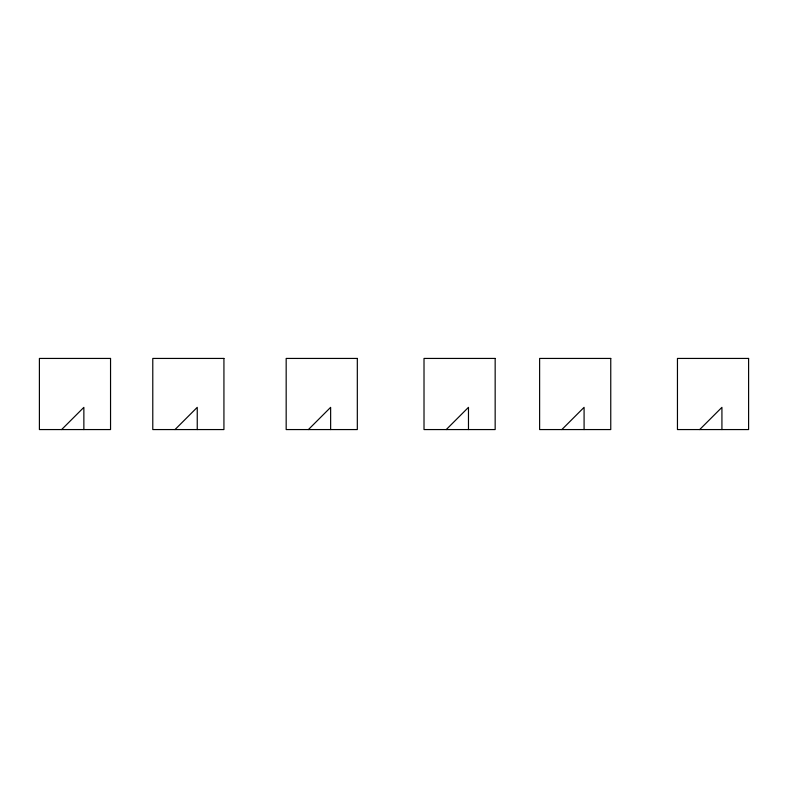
<?xml version="1.0" encoding="UTF-8"?>
<svg xmlns="http://www.w3.org/2000/svg" width="788" height="788" viewBox="0 0 788 788"><rect width="100%" height="100%" fill="white"/><g stroke="black" fill="none" stroke-linecap="round" stroke-linejoin="round"><path stroke-width="1.18" d="M61.631 429.568L83.863 407.357L83.863 429.568M175.015 429.568L197.246 407.337L197.246 429.568M308.404 429.568L330.635 407.337L330.635 429.568M446.244 429.568L468.476 407.337L468.476 429.568M561.854 429.568L584.085 407.337L584.085 429.568M699.685 429.568L721.926 407.337L721.926 429.568M110.547 358.432L39.4 358.432L39.4 429.568L110.547 429.568L110.547 358.432M223.93 358.432L152.783 358.432L152.783 429.568L223.93 429.568L223.93 358.432M357.319 358.432L286.172 358.432L286.172 429.568L357.319 429.568L357.319 358.432M495.159 358.432L424.013 358.432L424.013 429.568L495.159 429.568L495.159 358.432M610.759 358.432L539.622 358.432L539.622 429.568L610.759 429.568L610.759 358.432M748.6 358.432L677.453 358.432L677.453 429.568L748.6 429.568L748.6 358.432"/></g></svg>
